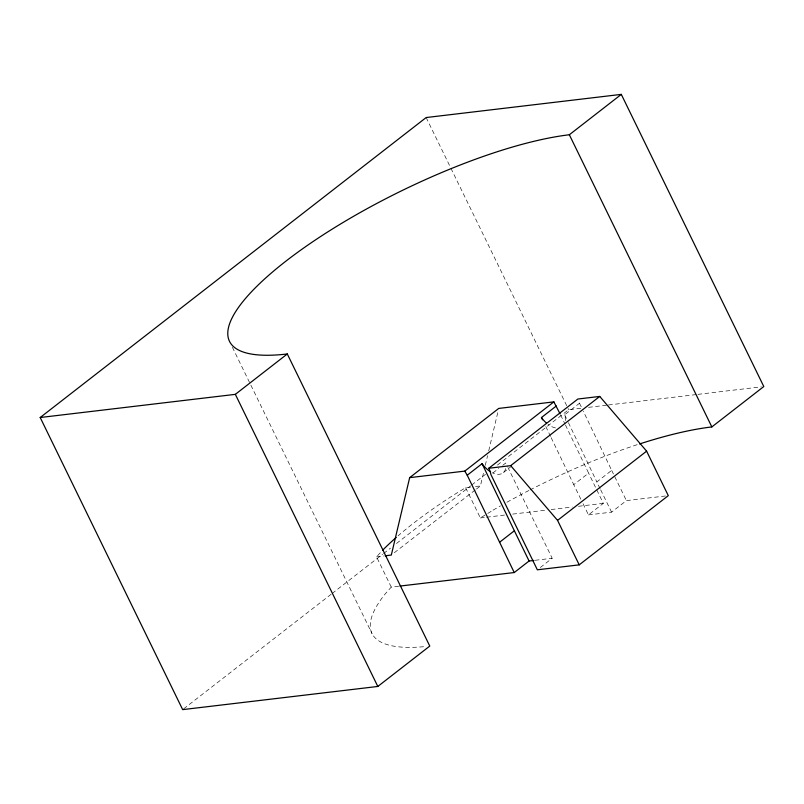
<?xml version="1.0" encoding="UTF-8"?>
<svg xmlns="http://www.w3.org/2000/svg" width="804" height="804" viewBox="0 0 804 804"><rect width="100%" height="100%" fill="white"/><g stroke="black" fill="none" stroke-linecap="round" stroke-linejoin="round"><path stroke-width="0.6" stroke-dasharray="4.02 3.01" d="M476.45 489.033L480.41 485.958L483.847 471.415M485.284 465.365L487.576 455.667M488.721 450.823L498.168 410.844M398.724 586.216L391.267 587.101L385.076 594.055A221.221 59.868 -26 0 0 425.829 646.506M391.267 587.101L376.543 556.87L381.83 551.021M183.664 708.847L331.127 594.267M332.122 593.493L382.593 554.278M383.588 553.504L390.513 548.127M396.452 543.514L470.682 485.837M471.667 485.063L485.526 474.3M497.405 465.074L568.659 409.698L581.091 408.231M565.333 420.673A18.633 10.995 52.1 0 0 564.659 414.784L579.503 403.246L578.8 401.146M492.882 472.993L498.822 468.38M502.771 465.305L505.746 462.993L507.384 466.36M394.302 552.74L475.465 489.797M503.505 472.491L510.429 467.104M580.85 499.214L573.754 484.651L588.598 473.114L565.453 425.014M600.106 488.631L596.839 481.918L611.683 470.38L583.252 411.085M583.031 503.696L588.478 514.892L603.322 503.354L588.598 473.114M540.318 567.493L552.187 558.267L507.927 467.476M588.478 514.892L611.563 512.148L626.406 500.611L665.833 495.937M470.551 487.123L465.627 487.716L454.833 494.289A221.221 59.868 -26 0 0 398.06 535.846M465.627 487.716L480.35 517.947L486.691 514.078M487.757 513.434L493.043 510.218M376.543 556.87L383.93 555.956M588.548 407.347L607.191 405.126M608.437 404.985L696.686 394.513M697.922 394.362L761.318 386.835M475.486 486.541L480.41 485.958M480.35 517.947L485.325 517.354M486.561 517.203L505.193 514.992M512.65 514.108L546.187 510.128M551.152 509.545L572.277 507.033M578.478 506.299L603.322 503.354M535.162 560.287L552.187 558.267M426.16 117.545L450.371 167.172M450.923 168.307L568.659 409.698M232.376 347.258L372.101 633.733M611.683 470.38L626.406 500.611M600.648 489.757L611.563 512.148M560.609 414.954L564.91 423.899M545.765 426.492L550.609 436.552M551.152 437.677L573.754 484.651M579.503 403.246L582.719 409.96M564.659 414.784L567.875 421.497M568.408 422.623L596.839 481.918M555.504 427.929A18.633 10.995 52.1 0 1 548.087 424.401M505.696 468.531A18.633 10.995 52.1 0 1 492.45 472.812M493.013 510.168A221.221 59.868 -26 0 1 500.43 505.897M506.892 502.269A221.221 59.868 -26 0 1 528.891 490.51M530.017 489.937A221.221 59.868 -26 0 1 638.346 444.29"/><path stroke-width="1.21" d="M560.066 413.829L553.856 401.879L498.741 408.422L409.668 477.646L391.327 555.041L385.166 555.805M621.301 94.38L569.343 134.76A221.221 59.868 -26 0 0 285.721 261.29A221.221 59.868 -26 0 0 287.299 353.971L429.768 646.074L377.81 686.455L182.669 709.62L40.2 417.517L426.16 117.545L621.301 94.38L763.8 386.543L711.841 426.924A221.221 59.868 -26 0 0 639.542 443.959M40.2 417.517L235.341 394.352L287.299 353.971M409.668 477.646L464.792 471.104L553.856 401.879M533.946 560.428L529.082 561.011L514.238 572.548L467.235 475.224L482.078 463.687A18.633 10.995 52.1 0 0 490.571 471.797M542.529 419.778L541.454 417.537L556.298 406M488.802 468.25L577.875 399.025L599.744 396.432L646.617 451.165L668.295 495.636L579.222 564.86L537.343 569.805L490.902 474.531A18.633 10.995 52.1 0 0 488.802 468.25L510.681 465.657L599.744 396.432M499.515 542.308L514.359 530.771L482.078 463.687M579.222 564.86L557.554 520.379L646.617 451.165M399.96 586.066L514.238 572.548M510.681 465.657L557.554 520.379M467.235 475.224L464.792 471.104M569.343 134.76L711.841 426.924M235.341 394.352L377.81 686.455M514.359 530.771L529.082 561.011M546.278 422.934A18.633 10.995 52.1 0 1 541.454 417.537M382.654 550.187A221.221 59.868 -26 0 1 396.292 537.394"/></g></svg>
